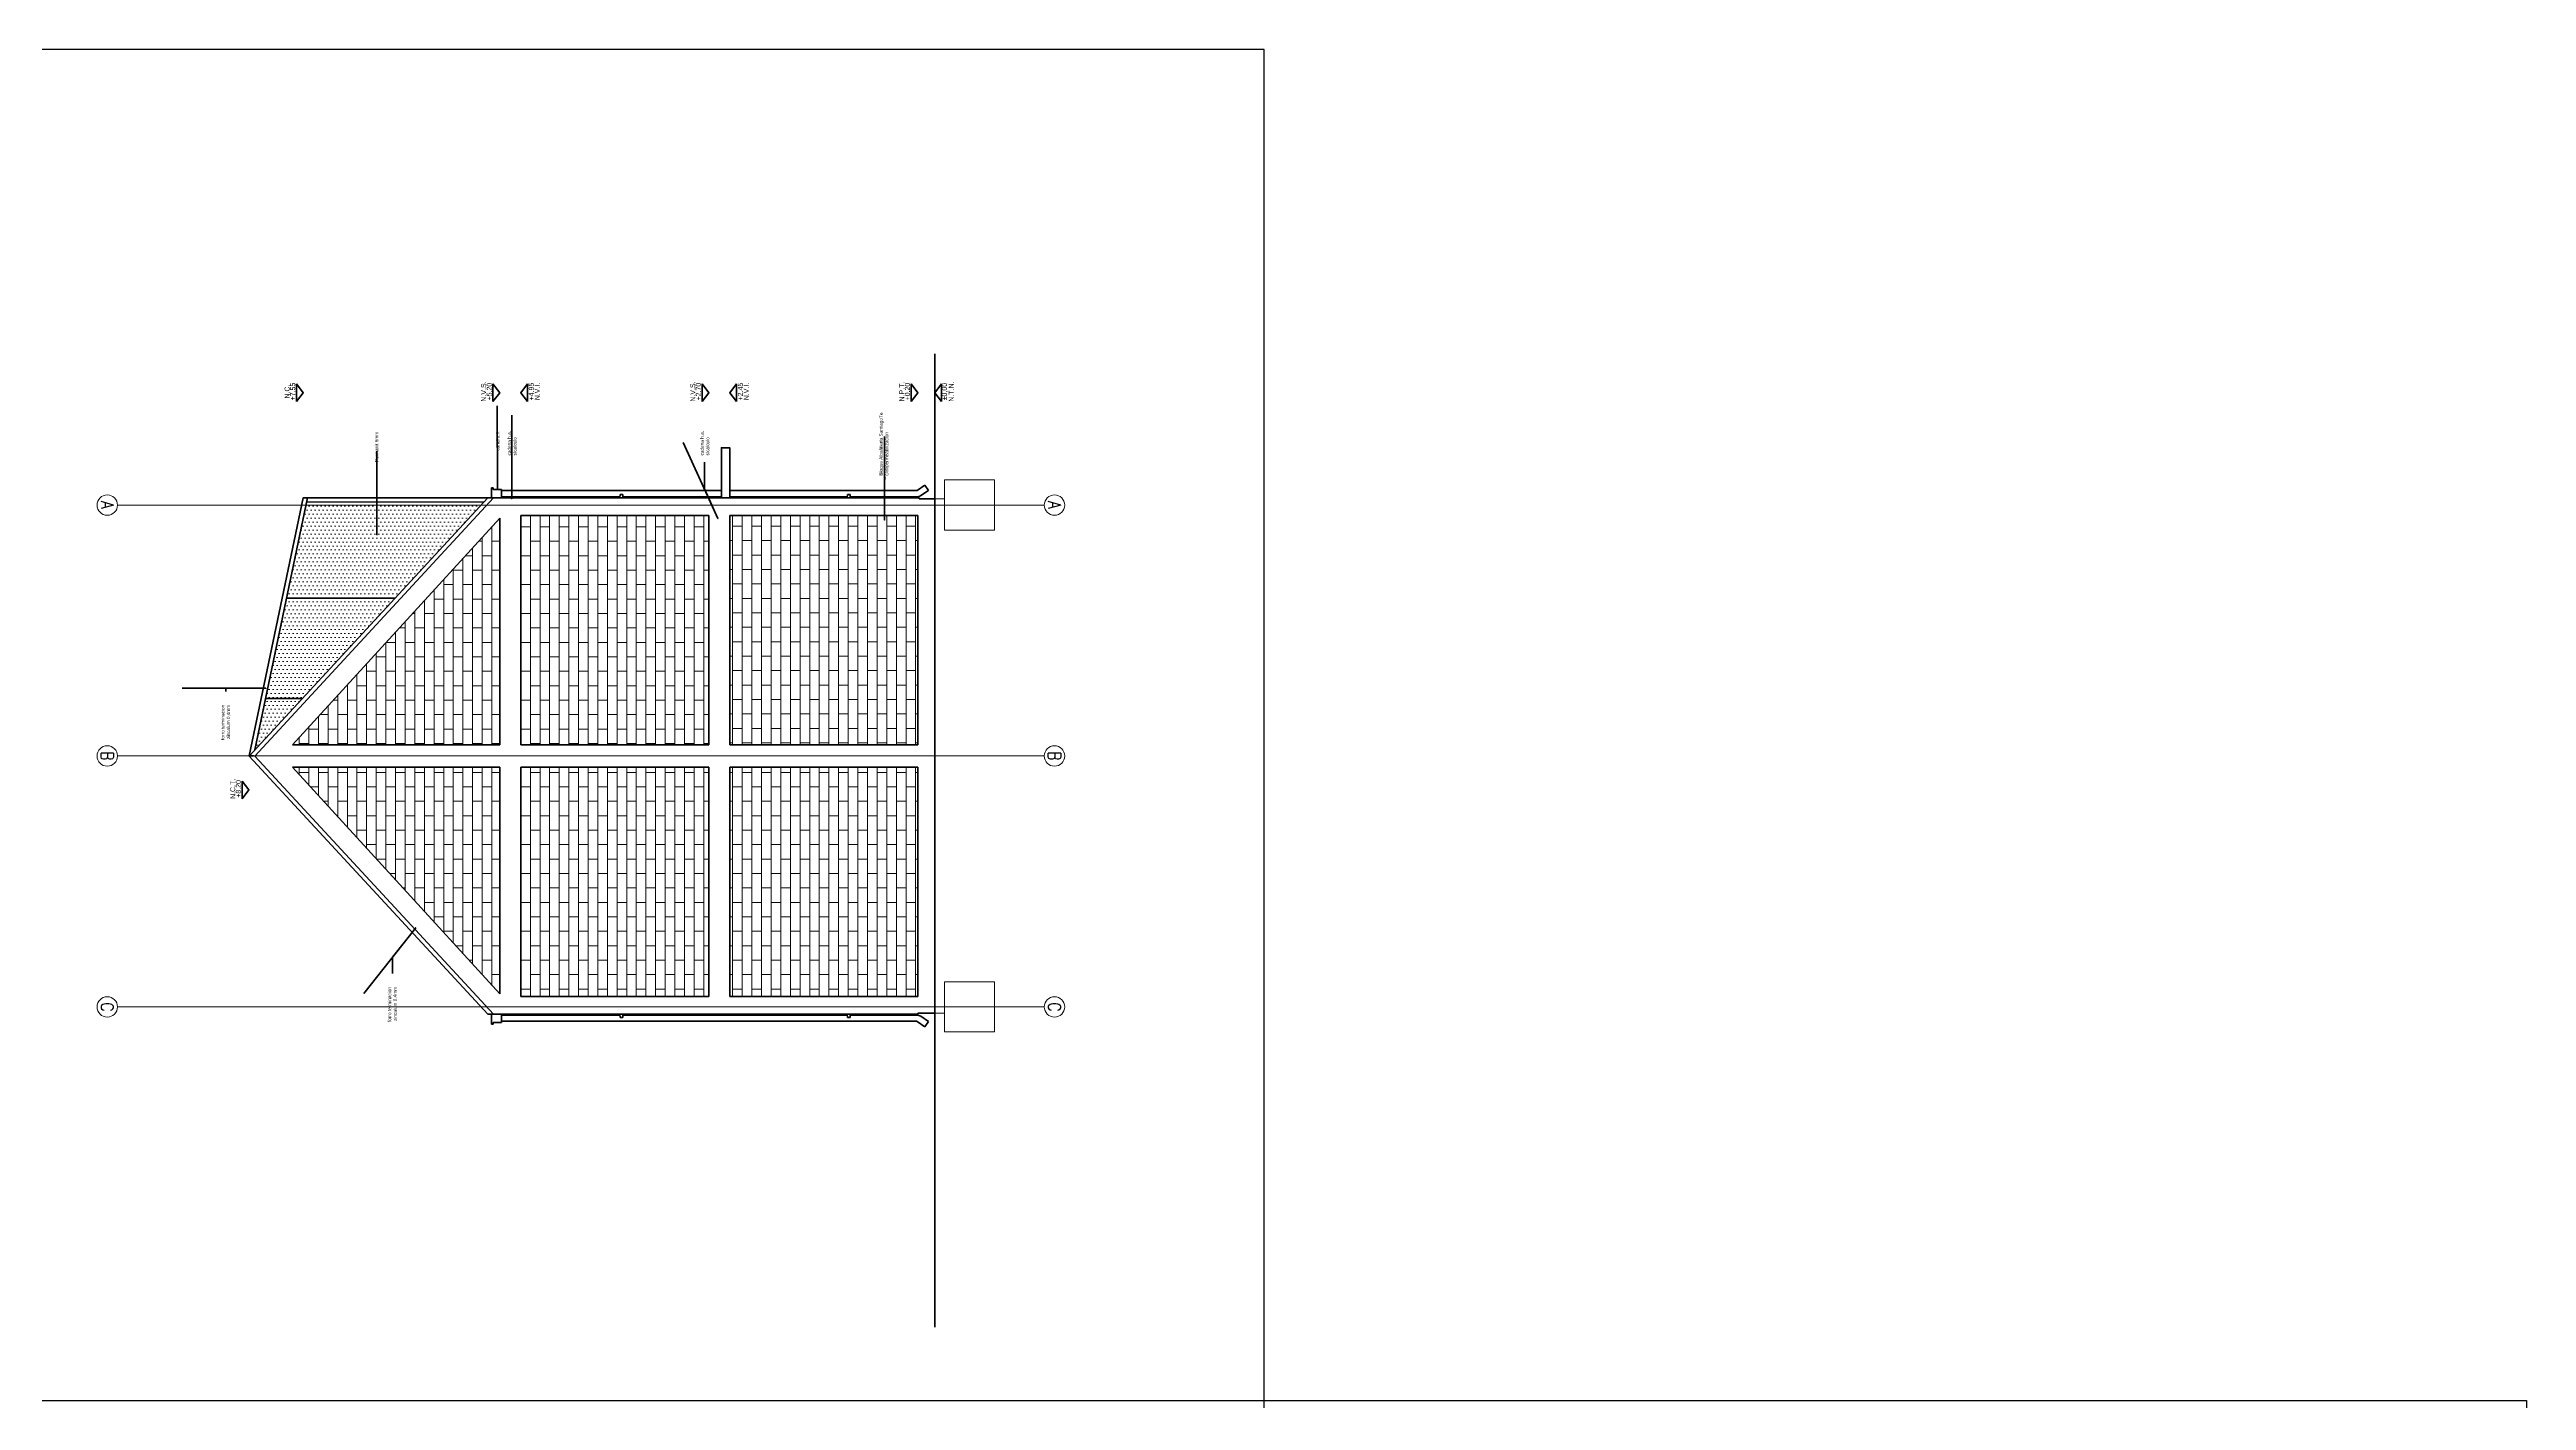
# Model space of a CAD drawing. Header units: metres. Extents: x 45 to 666, y -23 to 325.
# Drawn here: x 105.96 to 135.57, y 76.61 to 92.76 of the extents above; entities that cross this region are included whole.
import ezdxf
from ezdxf.enums import TextEntityAlignment as Align

# ---------------------------------------------------------------- set-up
doc = ezdxf.new("R2010")
doc.units = ezdxf.units.M
doc.header["$LTSCALE"] = 5
doc.header["$MEASUREMENT"] = 0
doc.linetypes.add('HIDDEN', pattern=[0.375, 0.25, -0.125])
doc.layers.get('0').update_dxf_attribs({"color": 30})
doc.layers.get('DEFPOINTS').update_dxf_attribs({"color": 210})
for name, color, linetype, lineweight in [('A-ANNO-NOTE', 7, 'Continuous', 35), ('A-ANNO-SYMB', 3, 'Continuous', 18), ('A-ANNO-TEXT', 3, 'Continuous', 18), ('A-ELEV-MBE1', 7, 'Continuous', 35), ('A-ELEV-PATT', 8, 'Continuous', 18), ('A-FLOR-OVHD', 3, 'HIDDEN', 18), ('A-WALL-FULL', 7, 'Continuous', 35)]:
    doc.layers.add(name, color=color, linetype=linetype, lineweight=lineweight)
doc.styles.add('E-ARIAL', font='arial.ttf')
doc.styles.add('E-ROMANS', font='romans.shx', dxfattribs={"width": 0.8})
doc.dimstyles.new('E-0200_TICK_12', dxfattribs={"dimscale": 0.001, "dimtxt": 240, "dimasz": 240, "dimexe": 120, "dimexo": 80, "dimgap": 120, "dimtad": 0, "dimzin": 0, "dimdsep": 46, "dimtxsty": 'E-ROMANS', "dimblk": 'OBLIQUE', "dimcen": 120, "dimclrd": 256, "dimclre": 256, "dimclrt": 256, "dimadec": 0, "dimazin": 0, "dimtfac": 1, "dimtmove": 1, "dimatfit": 3, "dimldrblk": 'OPEN90', "dimfxl": 1, "dimtfill": 1, "dimtolj": 1, "dimtzin": 0, "dimlwd": -1, "dimarcsym": 0})

# ---------------------------------------------------------------- blocks, each defined once
blk = doc.blocks.new('_Oblique')
at = {"color": 0, "linetype": 'ByBlock', "lineweight": -2}
blk.add_line((-0.5, -0.5), (0.5, 0.5), dxfattribs=at)
blk = doc.blocks.new('TAG-LEVEL-CO')
for points in [[(0.352, 0.272), (-0.352, 0.272)], [(0.352, 0.272), (0, 0), (-0.352, 0.272)]]:
    blk.add_lwpolyline(points)
at = {"style": 'E-ARIAL'}
for tag, p in [('N.P.T.', (0, 0.486)), ('%%P0,00', (0, 0.262))]:
    blk.add_attdef(tag, text='', height=0.2, dxfattribs=at).set_placement(p, align=Align.BOTTOM_CENTER)

msp = doc.modelspace()

# ---------------------------------------------------------------- hatches: boundary and pattern name
at = {"layer": 'A-ELEV-PATT'}
h = msp.add_hatch(dxfattribs=at)
h.set_pattern_fill('DOTS', color=256, scale=0.03, style=0)
h.set_pattern_definition([(180, (0, 153.2104), (-0.0238125, 0.047625), [0, -0.047625])])
h.paths.add_polyline_path([(108.5405, 84.9979), (108.4118, 84.3824), (108.9803, 84.9976)])
h.paths.add_polyline_path([(108.7915, 86.1977), (108.5405, 84.9979), (108.9803, 84.9976), (110.0884, 86.1966)])
h.paths.add_polyline_path([(109.0424, 87.3975), (108.7915, 86.1977), (110.0884, 86.1966), (111.1965, 87.3956)])
h = msp.add_hatch(dxfattribs=at)
h.set_pattern_fill('AR-BRSTD', color=256, scale=0.0017, angle=90, style=0)
h.set_pattern_definition([(90, (0, 0), (-0.11516106, 7e-18), []), (180, (0, 0), (-0.11516106, -0.17272), [0.11516106, -0.11516106])])
h.paths.add_polyline_path([(113.841, 84.1756), (111.591, 84.1756), (111.591, 81.4356), (113.841, 81.4356)])
h.paths.add_polyline_path([(114.091, 81.4356), (116.341, 81.4356), (116.341, 84.1756), (114.091, 84.1756)])
h.paths.add_polyline_path([(113.841, 87.1856), (111.593, 87.1856), (111.593, 84.4456), (113.841, 84.4456)])
h.paths.add_polyline_path([(111.341, 87.1526), (108.8626, 84.4456), (111.341, 84.4456)])
h.paths.add_polyline_path([(108.8626, 84.1756), (111.341, 81.4685), (111.341, 84.1756)])
h = msp.add_hatch(dxfattribs=at)
h.set_pattern_fill('AR-BRSTD', color=256, scale=0.0017, angle=90, style=0)
h.set_pattern_definition([(90, (0, 153.2104), (0.11516106, 2e-17), []), (0, (0, 153.2104), (0.11516106, -0.17272), [0.11516106, -0.11516106])])
h.paths.add_polyline_path([(114.091, 84.4456), (116.341, 84.4456), (116.341, 87.1856), (114.091, 87.1856)])

# ---------------------------------------------------------------- linework, layer by layer
at = {"layer": 'A-ANNO-SYMB', "ltscale": 2}
for points in [[(117.851, 87.3106), (106.7697, 87.3106)], [(117.851, 87.3106), (106.7697, 87.3106)], [(117.851, 84.3106), (106.7697, 84.3106)], [(117.851, 81.3106), (106.7697, 81.3106)]]:
    msp.add_lwpolyline(points, dxfattribs=at)
at = {"layer": 'A-ANNO-SYMB', "linetype": 'Continuous', "ltscale": 5}
for centre in [(106.6478, 87.3106), (117.9729, 87.3106), (106.6478, 84.3106), (117.9729, 84.3106), (106.6478, 81.3106), (117.9729, 81.3106)]:
    msp.add_circle(centre, 0.1219, dxfattribs=at)
at = {"layer": 'A-ELEV-MBE1'}
for p, q in [((108.991, 87.3975), (108.3454, 84.3106)), ((109.0424, 87.3975), (108.4118, 84.3824)), ((111.2645, 87.3956), (108.4131, 84.3102)), ((108.991, 87.3975), (111.1965, 87.3956)), ((111.2415, 87.5156), (111.2615, 87.5156)), ((111.2415, 87.5156), (111.2415, 87.3956)), ((111.2615, 87.5156), (111.2615, 87.4956)), ((111.2615, 87.4956), (111.3615, 87.4956)), ((111.3615, 87.4956), (111.3615, 87.3956)), ((115.499, 87.4356), (115.4926, 87.3956)), ((115.529, 87.4356), (115.499, 87.4356)), ((115.529, 87.3956), (115.529, 87.4356)), ((116.4664, 87.4854), (116.4241, 87.5474)), ((111.341, 87.1526), (108.8626, 84.4456)), ((109.026, 87.3475), (111.1503, 87.3456)), ((111.341, 87.1526), (111.341, 84.4456)), ((111.591, 84.4456), (111.591, 87.1856)), ((113.841, 87.1856), (111.591, 87.1856)), ((114.091, 87.1856), (114.091, 84.4456)), ((116.341, 87.1856), (114.091, 87.1856)), ((116.341, 87.1856), (116.341, 84.4456)), ((108.7915, 86.1977), (110.0884, 86.1966)), ((108.5405, 84.9979), (108.9803, 84.9976)), ((111.341, 84.4456), (108.8626, 84.4456)), ((113.841, 84.4456), (111.591, 84.4456)), ((116.341, 84.4456), (114.091, 84.4456)), ((108.4131, 84.3102), (111.2642, 81.2256)), ((111.341, 84.1756), (108.8626, 84.1756)), ((111.341, 81.4685), (108.8626, 84.1756)), ((111.341, 81.4685), (111.341, 84.1756)), ((111.591, 84.1756), (111.591, 81.4356)), ((113.841, 84.1756), (111.591, 84.1756)), ((116.341, 84.1756), (114.091, 84.1756)), ((114.091, 81.4356), (114.091, 84.1756)), ((116.341, 84.1756), (116.341, 81.4356)), ((111.2415, 81.1056), (111.2415, 81.2256)), ((111.3615, 81.1256), (111.3615, 81.2256)), ((113.841, 81.4356), (111.591, 81.4356)), ((116.341, 81.4356), (114.091, 81.4356)), ((111.2415, 81.1056), (111.2615, 81.1056)), ((111.2615, 81.1056), (111.2615, 81.1256)), ((111.2615, 81.1256), (111.3615, 81.1256)), ((116.4664, 81.1357), (116.4241, 81.0737))]:
    msp.add_line(p, q, dxfattribs=at)
for points in [[(113.991, 87.3956), (113.991, 87.9956), (114.091, 87.9956), (114.091, 87.3956)], [(116.541, 87.3856), (116.356, 87.3856), (116.356, 87.3956), (111.1965, 87.3956), (108.345, 84.3102), (111.1961, 81.2256), (116.341, 81.2256), (116.341, 81.2356), (116.541, 81.2356)], [(111.3615, 87.4828), (113.991, 87.4828)], [(111.3615, 87.4078), (112.7766, 87.4078)], [(112.811, 87.3956), (112.811, 87.4356), (112.781, 87.4356), (112.7746, 87.3956)], [(112.811, 87.4078), (113.991, 87.4078)], [(114.091, 87.4078), (115.4946, 87.4078)], [(113.841, 87.1856), (113.841, 84.4456)], [(108.3454, 84.3106), (108.3968, 84.3106)], [(113.841, 81.4356), (113.841, 84.1756)], [(111.3615, 81.2133), (112.7766, 81.2133)], [(112.811, 81.2256), (112.811, 81.1856), (112.781, 81.1856), (112.7746, 81.2256)], [(112.811, 81.2133), (115.4946, 81.2133)], [(115.529, 81.2256), (115.529, 81.1856), (115.499, 81.1856), (115.4926, 81.2256)]]:
    msp.add_lwpolyline(points, dxfattribs=at)
for points in [[(114.091, 87.4828), (116.3256, 87.4828, 0.1507746), (116.3327, 87.485), (116.4241, 87.5474)], [(115.529, 87.4078), (116.3256, 87.4078, 0.1507746), (116.3749, 87.4231), (116.4664, 87.4854)], [(115.529, 81.2133), (116.3256, 81.2133, -0.1507746), (116.3749, 81.1981), (116.4664, 81.1357)], [(111.3615, 81.1383), (116.3256, 81.1383, -0.1507746), (116.3327, 81.1361), (116.4241, 81.0737)]]:
    msp.add_lwpolyline(points, format="xyb", dxfattribs=at)
at = {"layer": 'A-FLOR-OVHD'}
for p, q in [((116.541, 87.3856), (116.656, 87.3856)), ((116.541, 81.2356), (116.656, 81.2356))]:
    msp.add_line(p, q, dxfattribs=at)
for points in [[(117.256, 87.6106), (117.256, 87.0106), (116.656, 87.0106), (116.656, 87.6106)], [(117.256, 81.6106), (117.256, 81.0106), (116.656, 81.0106), (116.656, 81.6106)]]:
    msp.add_lwpolyline(points, close=True, dxfattribs=at)
at = {"layer": 'A-WALL-FULL'}
msp.add_lwpolyline([(116.541, 89.1195), (116.541, 77.4821)], dxfattribs=at)
at = {"layer": 'DEFPOINTS'}
for points in [[(105.3887, 76.6052), (120.4806, 76.6052), (120.4806, 92.7569), (105.3887, 92.7569)], [(120.4806, 76.6052), (135.5725, 76.6052), (135.5725, 60.4535), (120.4806, 60.4535)]]:
    msp.add_lwpolyline(points, close=True, dxfattribs=at)

# ---------------------------------------------------------------- block references
at = {"layer": 'A-ANNO-NOTE'}
ref = msp.add_blockref('TAG-LEVEL-CO', (108.991, 88.6541), dxfattribs=dict(at, xscale=-0.3000000000000114, yscale=0.3000000000000114, zscale=0.3, rotation=90))
ref.add_attrib('%%P0,00', '+7.55', dxfattribs={"layer": '0', "height": 0.06, "rotation": 90, "style": 'E-ARIAL'}).set_placement((108.9123, 88.6677), align=Align.BOTTOM_CENTER)
ref.add_attrib('N.P.T.', 'N.C.', dxfattribs={"layer": '0', "height": 0.06, "rotation": 90, "style": 'E-ARIAL'}).set_placement((108.8454, 88.6677), align=Align.BOTTOM_CENTER)
ref = msp.add_blockref('TAG-LEVEL-CO', (111.341, 88.6541), dxfattribs=dict(at, xscale=-0.3000000000000114, yscale=0.3000000000000114, zscale=0.3, rotation=90))
ref.add_attrib('%%P0,00', '+5.20', dxfattribs={"layer": '0', "height": 0.06, "rotation": 90, "style": 'E-ARIAL'}).set_placement((111.2623, 88.6672), align=Align.BOTTOM_CENTER)
ref.add_attrib('N.P.T.', 'N.V.S.', dxfattribs={"layer": '0', "height": 0.06, "rotation": 90, "style": 'E-ARIAL'}).set_placement((111.1954, 88.6677), align=Align.BOTTOM_CENTER)
ref = msp.add_blockref('TAG-LEVEL-CO', (111.591, 88.6541), dxfattribs=dict(at, xscale=0.3000000000000114, yscale=0.3000000000000114, zscale=0.3000000000000114, rotation=270.0000000000054))
ref.add_attrib('%%P0,00', '+4.95', dxfattribs={"layer": '0', "height": 0.06, "rotation": 90, "style": 'E-ARIAL'}).set_placement((111.7658, 88.6677), align=Align.BOTTOM_CENTER)
ref.add_attrib('N.P.T.', 'N.V.I.', dxfattribs={"layer": '0', "height": 0.06, "rotation": 90, "style": 'E-ARIAL'}).set_placement((111.8361, 88.6677), align=Align.BOTTOM_CENTER)
ref = msp.add_blockref('TAG-LEVEL-CO', (113.841, 88.6541), dxfattribs=dict(at, xscale=-0.3000000000000114, yscale=0.3000000000000114, zscale=0.3, rotation=90))
ref.add_attrib('%%P0,00', '+2.70', dxfattribs={"layer": '0', "height": 0.06, "rotation": 90, "style": 'E-ARIAL'}).set_placement((113.7623, 88.6672), align=Align.BOTTOM_CENTER)
ref.add_attrib('N.P.T.', 'N.V.S.', dxfattribs={"layer": '0', "height": 0.06, "rotation": 90, "style": 'E-ARIAL'}).set_placement((113.6954, 88.6677), align=Align.BOTTOM_CENTER)
ref = msp.add_blockref('TAG-LEVEL-CO', (114.091, 88.6541), dxfattribs=dict(at, xscale=0.3000000000000114, yscale=0.3000000000000114, zscale=0.3000000000000114, rotation=270.0000000000054))
ref.add_attrib('%%P0,00', '+2.45', dxfattribs={"layer": '0', "height": 0.06, "rotation": 90, "style": 'E-ARIAL'}).set_placement((114.2658, 88.6677), align=Align.BOTTOM_CENTER)
ref.add_attrib('N.P.T.', 'N.V.I.', dxfattribs={"layer": '0', "height": 0.06, "rotation": 90, "style": 'E-ARIAL'}).set_placement((114.3361, 88.6677), align=Align.BOTTOM_CENTER)
ref = msp.add_blockref('TAG-LEVEL-CO', (116.341, 88.6541), dxfattribs=dict(at, xscale=-0.3000000000000114, yscale=0.3000000000000114, zscale=0.3, rotation=90))
ref.add_attrib('%%P0,00', '+0.20', dxfattribs={"layer": '0', "height": 0.06, "rotation": 90, "style": 'E-ARIAL'}).set_placement((116.2623, 88.6672), align=Align.BOTTOM_CENTER)
ref.add_attrib('N.P.T.', 'N.P.T.', dxfattribs={"layer": '0', "height": 0.06, "rotation": 90, "style": 'E-ARIAL'}).set_placement((116.1954, 88.6677), align=Align.BOTTOM_CENTER)
ref = msp.add_blockref('TAG-LEVEL-CO', (116.541, 88.6541), dxfattribs=dict(at, xscale=0.3000000000000114, yscale=0.3000000000000114, zscale=0.3000000000000114, rotation=270))
ref.add_attrib('%%P0,00', '%%P0,00', dxfattribs={"layer": '0', "height": 0.06, "rotation": 90, "style": 'E-ARIAL'}).set_placement((116.7051, 88.6672), align=Align.BOTTOM_CENTER)
ref.add_attrib('N.P.T.', 'N.T.N.', dxfattribs={"layer": '0', "height": 0.06, "rotation": 90, "style": 'E-ARIAL'}).set_placement((116.7861, 88.6677), align=Align.BOTTOM_CENTER)
ref = msp.add_blockref('TAG-LEVEL-CO', (108.341, 83.9039), dxfattribs=dict(at, xscale=-0.2999999999999972, yscale=0.3000000000000114, zscale=0.3, rotation=90))
ref.add_attrib('%%P0,00', '+8.20', dxfattribs={"layer": '0', "height": 0.06, "rotation": 90, "style": 'E-ARIAL'}).set_placement((108.2623, 83.917), align=Align.BOTTOM_CENTER)
ref.add_attrib('N.P.T.', 'N.C.T.', dxfattribs={"layer": '0', "height": 0.06, "rotation": 90, "style": 'E-ARIAL'}).set_placement((108.1954, 83.9175), align=Align.BOTTOM_CENTER)

# ---------------------------------------------------------------- texts
at = {"layer": 'A-ANNO-NOTE', "char_height": 0.04, "rotation": 90, "style": 'E-ARIAL'}
for s, insert, attachment_point in [('Bloque Albañilería SantiagoTe\\Pc/impermeabilizacion', (115.9386, 87.6623), 4), ('Permanit 6mm', (109.8686, 87.8223), 4), ('canal a.ll.', (111.3164, 87.961), 4), ('cadena h.a.\\Ps/calculo', (111.4882, 87.9036), 4), ('cadena h.a.\\Ps/calculo', (113.7922, 87.9036), 4), ('forro terminacion\\Pzincalum 0,4mm', (108.0656, 84.9217), 6), ('forro terminacion\\Pzincalum 0,4mm', (110.0593, 81.5486), 6)]:
    msp.add_mtext(s, dxfattribs=dict(at, insert=insert, attachment_point=attachment_point))
at = {"layer": 'A-ANNO-TEXT', "ltscale": 5, "char_height": 0.15, "attachment_point": 5, "rotation": 270, "style": 'E-ROMANS'}
for s, insert in [('A', (106.6478, 87.3106)), ('A', (117.9729, 87.3106)), ('B', (106.6478, 84.3106)), ('B', (117.9729, 84.3106)), ('C', (106.6478, 81.3106)), ('C', (117.9729, 81.3106))]:
    msp.add_mtext(s, dxfattribs=dict(at, insert=insert))

# ---------------------------------------------------------------- leaders
at = {"layer": 'A-ANNO-NOTE'}
for points in [[(111.3116, 87.4956), (111.3115, 87.6627), (111.3115, 87.8223)], [(111.4833, 87.3856), (111.4833, 87.5031), (111.4833, 87.8223)], [(113.9488, 87.1493), (113.7872, 87.5031), (113.7872, 87.8223)], [(109.871, 86.9533), (109.8709, 87.526), (109.8686, 87.8223)]]:
    msp.add_leader(points, dimstyle='E-0200_TICK_12', override={"dimasz": 0.2, "dimtad": 0, "dimldrblk": 'Open90'}, dxfattribs=at)
at = {"layer": 'A-ANNO-NOTE', "annotation_type": 0, "has_hookline": 1, "horizontal_direction": (0, 1, 0)}
for points, hookline_direction, text_width in [([(115.941, 87.1315), (115.941, 87.5744), (115.9434, 87.6466)], 0, 0.7485), ([(108.5445, 85.1199), (108.0656, 85.1199), (108.0656, 85.0817)], 1, 0.4149), ([(110.335, 82.2542), (110.0594, 81.9071), (110.0593, 81.7086)], 1, 0.4149)]:
    msp.add_leader(points, dimstyle='E-0200_TICK_12', override={"dimasz": 0.2, "dimtad": 0, "dimldrblk": 'Open90'}, dxfattribs=dict(at, hookline_direction=hookline_direction, text_width=text_width))

doc.saveas('drawing.dxf')
